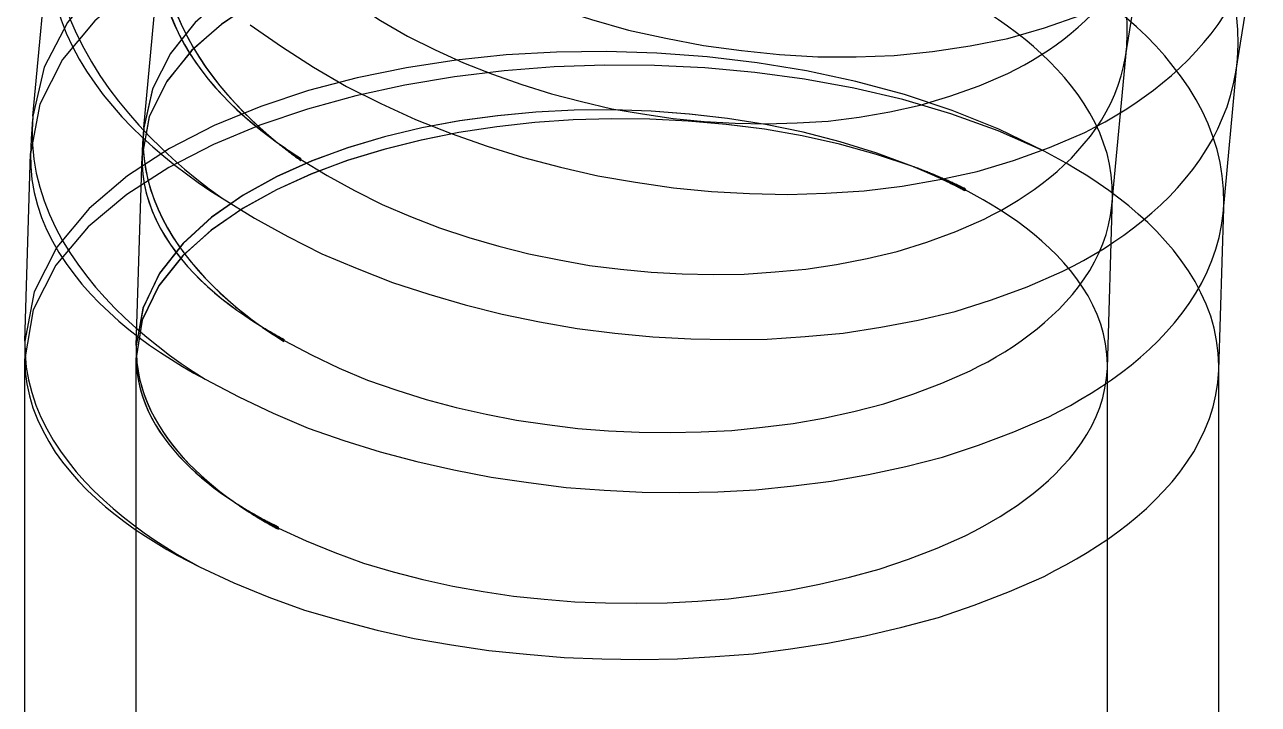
# Model space of a CAD drawing. Header units: millimetres. Extents: x 0 to 262, y -49 to 161.
# Drawn here: x 43.08 to 52.92, y 105.63 to 111.05 of the extents above; entities that cross this region are included whole.
import ezdxf

# ---------------------------------------------------------------- set-up
doc = ezdxf.new("R2010")
doc.units = ezdxf.units.MM
doc.layers.add('ISO_HIDDEN', color=8, linetype='CONTINUOUS')
doc.layers.add('ISO_VISIBLE', color=7, linetype='Continuous')

msp = doc.modelspace()

# ---------------------------------------------------------------- linework, layer by layer
at = {"layer": 'ISO_HIDDEN'}
for points in [[(52.7523, 110.772), (52.7571, 110.8901), (52.7546, 111.0082), (52.7449, 111.1259), (52.7261, 111.2427), (52.6984, 111.3576), (52.6649, 111.4709), (52.6247, 111.582), (52.5764, 111.6899), (52.524, 111.7958), (52.4657, 111.8987), (52.4019, 111.9982), (52.3354, 112.0959), (52.2626, 112.1891), (52.1876, 112.2804), (52.1088, 112.3686), (52.0267, 112.4537), (51.9427, 112.5368), (51.8548, 112.6159), (51.7661, 112.6941), (51.6735, 112.7676), (51.5807, 112.8409), (51.4842, 112.9093), (51.3877, 112.9777)], [(51.8689, 110.8742), (51.8729, 110.9703), (51.8709, 111.0663), (51.863, 111.1621), (51.8476, 111.257), (51.8251, 111.3505), (51.7979, 111.4426), (51.7652, 111.533), (51.7259, 111.6208), (51.6833, 111.7069), (51.6359, 111.7906), (51.5839, 111.8715), (51.5299, 111.951), (51.4707, 112.0268), (51.4096, 112.1011), (51.3456, 112.1728), (51.2788, 112.242), (51.2105, 112.3096), (51.139, 112.3739), (51.0668, 112.4375), (50.9916, 112.4973), (50.916, 112.5569), (50.8376, 112.6125), (50.7591, 112.6681)], [(51.2533, 111.5336), (50.9049, 111.7336), (50.5431, 111.9081), (50.1708, 112.0591), (49.7904, 112.1883), (49.4035, 112.2968), (49.0117, 112.3856), (48.616, 112.4551), (48.2174, 112.5058), (47.8169, 112.5377), (47.4154, 112.5506), (47.0136, 112.5442), (46.6127, 112.5178), (46.2138, 112.4705), (45.8181, 112.4008), (45.4274, 112.3072), (45.0441, 112.1871), (44.6711, 112.0378), (44.3133, 111.8555), (43.9773, 111.6355), (43.6738, 111.3727), (43.4187, 111.0631), (43.234, 110.7072), (43.1437, 110.3169)], [(51.2533, 111.5336), (50.8927, 111.7092), (50.5205, 111.8587), (50.1396, 111.9845), (49.7523, 112.0889), (49.3601, 112.1733), (48.9643, 112.2388), (48.5659, 112.2861), (48.1659, 112.3158), (47.7649, 112.3281), (47.3637, 112.323), (46.9632, 112.3002), (46.5642, 112.2591), (46.1675, 112.199), (45.7745, 112.1187), (45.3866, 112.0166), (45.0058, 111.8905), (44.6349, 111.7377), (44.2782, 111.5543), (43.9422, 111.3355), (43.6373, 111.0753), (43.3808, 110.7677), (43.1994, 110.411), (43.1254, 110.0183)], [(50.4239, 111.3336), (50.1414, 111.4771), (49.8504, 111.6023), (49.5525, 111.7103), (49.2493, 111.8023), (48.9419, 111.8788), (48.6311, 111.9406), (48.3178, 111.9878), (48.0027, 112.0206), (47.6864, 112.039), (47.3695, 112.0428), (47.0529, 112.0317), (46.7372, 112.005), (46.4233, 111.962), (46.1123, 111.9015), (45.8055, 111.8222), (45.5049, 111.7223), (45.2129, 111.5994), (44.9333, 111.4506), (44.6716, 111.2723), (44.4359, 111.0609), (44.2388, 110.8134), (44.0969, 110.5309), (44.0278, 110.2225)], [(50.4239, 111.3336), (50.1416, 111.477), (49.8507, 111.6022), (49.553, 111.7102), (49.25, 111.8021), (48.9427, 111.8787), (48.6321, 111.9404), (48.3189, 111.9876), (48.004, 112.0205), (47.6878, 112.0389), (47.3712, 112.0428), (47.0547, 112.0318), (46.7391, 112.0052), (46.4254, 111.9623), (46.1145, 111.902), (45.8079, 111.8229), (45.5073, 111.7232), (45.2154, 111.6006), (44.9358, 111.4521), (44.674, 111.2742), (44.4382, 111.0633), (44.2406, 110.8163), (44.0981, 110.5342), (44.0281, 110.2262)], [(51.8581, 110.7885), (52.0537, 112.0015)], [(50.4239, 111.3336), (50.1329, 111.4579), (49.8346, 111.5636), (49.5308, 111.6523), (49.2228, 111.7253), (48.9117, 111.7835), (48.5983, 111.8276), (48.2832, 111.8581), (47.9672, 111.8751), (47.6507, 111.8789), (47.3344, 111.8692), (47.0187, 111.8459), (46.7045, 111.8084), (46.3923, 111.756), (46.0832, 111.6879), (45.7784, 111.6027), (45.4795, 111.4988), (45.1888, 111.3738), (44.9097, 111.2248), (44.6473, 111.0481), (44.41, 110.8391), (44.2111, 110.5934), (44.0713, 110.3104), (44.0142, 110.0002)], [(50.4239, 111.3336), (50.133, 111.4579), (49.8348, 111.5635), (49.5311, 111.6522), (49.2233, 111.7252), (48.9124, 111.7834), (48.5991, 111.8275), (48.2842, 111.858), (47.9683, 111.8751), (47.6519, 111.8789), (47.3357, 111.8693), (47.0202, 111.846), (46.7061, 111.8086), (46.394, 111.7564), (46.0851, 111.6884), (45.7804, 111.6033), (45.4816, 111.4995), (45.1909, 111.3748), (44.9118, 111.226), (44.6493, 111.0496), (44.4118, 110.841), (44.2127, 110.5957), (44.0722, 110.3132), (44.0143, 110.0033)], [(44.1948, 111.9283), (44.1831, 111.8364), (44.1776, 111.7439), (44.1783, 111.6513), (44.185, 111.5588), (44.1974, 111.467), (44.2155, 111.3762), (44.2388, 111.2865), (44.2671, 111.1983), (44.3, 111.1117), (44.3372, 111.0268), (44.3785, 110.9439), (44.4235, 110.8629), (44.4719, 110.7839), (44.5235, 110.7069), (44.578, 110.632), (44.6352, 110.5591), (44.6949, 110.4882), (44.7569, 110.4193), (44.821, 110.3524), (44.8871, 110.2874), (44.955, 110.2244), (45.0245, 110.1632), (45.0957, 110.1038)], [(44.1941, 111.9239), (44.1827, 111.8322), (44.1776, 111.7399), (44.1785, 111.6474), (44.1854, 111.5552), (44.198, 111.4636), (44.2162, 111.373), (44.2397, 111.2835), (44.268, 111.1955), (44.301, 111.1092), (44.3383, 111.0246), (44.3796, 110.9418), (44.4246, 110.861), (44.473, 110.7822), (44.5245, 110.7055), (44.579, 110.6307), (44.6361, 110.558), (44.6957, 110.4873), (44.7576, 110.4186), (44.8215, 110.3519), (44.8875, 110.287), (44.9552, 110.2241), (45.0247, 110.1631), (45.0957, 110.1038)], [(50.9192, 110.656), (50.9856, 110.6906), (51.0519, 110.7257), (51.1166, 110.7636), (51.1808, 110.8024), (51.2435, 110.8434), (51.3051, 110.8861), (51.3656, 110.9305), (51.4241, 110.9773), (51.4819, 111.0251), (51.5369, 111.076), (51.5908, 111.1282), (51.6426, 111.1824), (51.6918, 111.2389), (51.7395, 111.2967), (51.7839, 111.3572), (51.8259, 111.4192), (51.8659, 111.4826), (51.9013, 111.5487), (51.9344, 111.6159), (51.965, 111.6844), (51.9905, 111.7549), (52.0133, 111.8263), (52.0332, 111.8986)], [(44.0281, 110.2262), (44.1641, 111.6868)], [(44.1641, 111.6868), (44.1592, 111.6034), (44.1602, 111.5198), (44.1668, 111.4365), (44.179, 111.3538), (44.1965, 111.272), (44.219, 111.1915), (44.2463, 111.1125), (44.2779, 111.0352), (44.3137, 110.9596), (44.3532, 110.8859), (44.3961, 110.8142), (44.4422, 110.7445), (44.4912, 110.6767), (44.5429, 110.611), (44.5969, 110.5472), (44.6532, 110.4854), (44.7115, 110.4255), (44.7717, 110.3675), (44.8336, 110.3113), (44.8971, 110.2569), (44.962, 110.2042), (45.0282, 110.1532), (45.0957, 110.1038)], [(44.1645, 111.6905), (44.1593, 111.6069), (44.1601, 111.5232), (44.1665, 111.4397), (44.1785, 111.3568), (44.1958, 111.2749), (44.2182, 111.1942), (44.2454, 111.1149), (44.277, 111.0374), (44.3127, 110.9616), (44.3521, 110.8877), (44.3951, 110.8158), (44.4412, 110.7459), (44.4903, 110.678), (44.542, 110.6121), (44.5961, 110.5482), (44.6525, 110.4863), (44.7109, 110.4262), (44.7711, 110.3681), (44.8331, 110.3117), (44.8967, 110.2572), (44.9617, 110.2044), (45.0281, 110.1533), (45.0957, 110.1038)], [(52.6429, 109.6261), (52.6404, 109.7337), (52.6307, 109.8407), (52.614, 109.9468), (52.5894, 110.0515), (52.556, 110.1537), (52.5172, 110.254), (52.4732, 110.3521), (52.421, 110.4462), (52.3653, 110.5381), (52.3054, 110.6274), (52.2398, 110.7127), (52.172, 110.7962), (52.0997, 110.8758), (52.0248, 110.953), (51.9475, 111.0277), (51.8669, 111.0989), (51.7852, 111.1689), (51.7, 111.2346), (51.6144, 111.2998), (51.5256, 111.3605), (51.4367, 111.4211), (51.345, 111.4773), (51.2533, 111.5336)], [(45.5044, 111.3553), (45.7079, 111.2135), (45.9163, 111.0794), (46.1309, 110.9551), (46.353, 110.845), (46.5779, 110.7405), (46.8089, 110.6502), (47.0425, 110.5674), (47.2793, 110.4937), (47.5194, 110.4319), (47.7607, 110.3749), (48.0053, 110.334), (48.2505, 110.2973), (48.4975, 110.2741), (48.7449, 110.2593), (48.9928, 110.2537), (49.2406, 110.2621), (49.4881, 110.2765), (49.7341, 110.3085), (49.9784, 110.3501), (50.2208, 110.4025), (50.458, 110.4747), (50.6911, 110.5586), (50.9192, 110.656)], [(51.7549, 109.6727), (51.7529, 109.7601), (51.745, 109.8472), (51.7314, 109.9335), (51.7114, 110.0187), (51.6842, 110.1018), (51.6527, 110.1833), (51.6168, 110.2631), (51.5744, 110.3397), (51.5291, 110.4144), (51.4804, 110.4871), (51.427, 110.5564), (51.3719, 110.6243), (51.3131, 110.6891), (51.2522, 110.7518), (51.1893, 110.8126), (51.1237, 110.8706), (51.0573, 110.9275), (50.988, 110.9809), (50.9184, 111.034), (50.8462, 111.0833), (50.7739, 111.1326), (50.6993, 111.1783), (50.6247, 111.2241)], [(51.2085, 110.0375), (50.8479, 110.2131), (50.4756, 110.3625), (50.0947, 110.4884), (49.7074, 110.5927), (49.3152, 110.6771), (48.9194, 110.7426), (48.521, 110.79), (48.121, 110.8197), (47.72, 110.832), (47.3189, 110.8268), (46.9183, 110.804), (46.5193, 110.7629), (46.1226, 110.7028), (45.7296, 110.6225), (45.3417, 110.5204), (44.9609, 110.3944), (44.59, 110.2416), (44.2333, 110.0582), (43.8973, 109.8394), (43.5924, 109.5792), (43.3359, 109.2715), (43.1545, 108.9149), (43.0805, 108.5222)], [(51.7506, 109.6029), (51.8689, 110.8742)], [(51.8581, 110.7885), (51.8586, 110.7922), (51.8592, 110.796), (51.8598, 110.7997), (51.8604, 110.8034), (51.8609, 110.8071), (51.8614, 110.8108), (51.862, 110.8145), (51.8625, 110.8182), (51.863, 110.822), (51.8635, 110.8257), (51.864, 110.8294), (51.8644, 110.8331), (51.8649, 110.8369), (51.8654, 110.8406), (51.8658, 110.8443), (51.8662, 110.848), (51.8667, 110.8518), (51.8671, 110.8555), (51.8675, 110.8592), (51.8678, 110.863), (51.8682, 110.8667), (51.8686, 110.8705), (51.8689, 110.8742)], [(51.2085, 110.0375), (50.8425, 110.1999), (50.466, 110.3359), (50.0818, 110.4485), (49.692, 110.5399), (49.2981, 110.6118), (48.9013, 110.6654), (48.5025, 110.7015), (48.1025, 110.7207), (47.7021, 110.7233), (47.302, 110.7092), (46.9028, 110.6783), (46.5053, 110.6302), (46.1104, 110.564), (45.7192, 110.4787), (45.3331, 110.3728), (44.9539, 110.2443), (44.5843, 110.0904), (44.2283, 109.9074), (43.8921, 109.6902), (43.5859, 109.4327), (43.3274, 109.1277), (43.1457, 108.7722), (43.0784, 108.3794)], [(50.732, 109.4952), (50.8007, 109.5311), (50.8692, 109.5671), (50.9361, 109.6063), (51.0025, 109.646), (51.0672, 109.6886), (51.1311, 109.7323), (51.1934, 109.7783), (51.2542, 109.8263), (51.3137, 109.8759), (51.3706, 109.9284), (51.4265, 109.982), (51.4793, 110.0387), (51.5301, 110.0971), (51.5789, 110.1573), (51.6236, 110.2205), (51.6661, 110.2852), (51.7055, 110.3519), (51.7403, 110.421), (51.7723, 110.4915), (51.8005, 110.5637), (51.8232, 110.6377), (51.8424, 110.7127), (51.8581, 110.7885)], [(52.7389, 110.6667), (52.7396, 110.6712), (52.7403, 110.6758), (52.741, 110.6803), (52.7417, 110.6849), (52.7424, 110.6895), (52.7431, 110.694), (52.7437, 110.6986), (52.7443, 110.7032), (52.745, 110.7078), (52.7456, 110.7123), (52.7462, 110.7169), (52.7467, 110.7215), (52.7473, 110.7261), (52.7479, 110.7307), (52.7484, 110.7352), (52.7489, 110.7398), (52.7495, 110.7444), (52.75, 110.749), (52.7504, 110.7536), (52.7509, 110.7582), (52.7514, 110.7628), (52.7518, 110.7674), (52.7523, 110.772)], [(52.7473, 110.7191), (52.7523, 110.772)], [(50.1633, 109.9144), (49.8764, 110.0215), (49.5838, 110.1122), (49.2871, 110.1879), (48.987, 110.2494), (48.6845, 110.2975), (48.3803, 110.3327), (48.0748, 110.3553), (47.7687, 110.3653), (47.4624, 110.3629), (47.1565, 110.3478), (46.8515, 110.3198), (46.548, 110.2782), (46.2468, 110.2226), (45.9488, 110.1517), (45.6553, 110.0645), (45.3677, 109.9592), (45.0884, 109.8336), (44.8206, 109.685), (44.5696, 109.5097), (44.3434, 109.3037), (44.1547, 109.0629), (44.0226, 108.7874), (43.9688, 108.4869)], [(50.1633, 109.9144), (49.8762, 110.0215), (49.5836, 110.1123), (49.2867, 110.188), (48.9865, 110.2495), (48.6839, 110.2976), (48.3795, 110.3328), (48.0739, 110.3553), (47.7676, 110.3653), (47.4612, 110.3628), (47.1551, 110.3477), (46.85, 110.3196), (46.5464, 110.278), (46.2451, 110.2222), (45.947, 110.1512), (45.6534, 110.0639), (45.3657, 109.9584), (45.0863, 109.8326), (44.8186, 109.6837), (44.5676, 109.5081), (44.3415, 109.3017), (44.1532, 109.0605), (44.0217, 108.7846), (43.9688, 108.4839)], [(50.1633, 109.9144), (49.8732, 110.0116), (49.5782, 110.0927), (49.2795, 110.1588), (48.978, 110.2112), (48.6746, 110.2505), (48.3698, 110.2774), (48.0642, 110.2921), (47.7583, 110.2948), (47.4524, 110.2856), (47.1472, 110.2644), (46.8431, 110.2309), (46.5406, 110.1846), (46.2405, 110.1249), (45.9437, 110.0508), (45.6511, 109.9613), (45.3644, 109.8546), (45.0856, 109.7286), (44.8179, 109.5806), (44.5663, 109.4068), (44.3386, 109.2028), (44.1481, 108.9639), (44.0159, 108.6889), (43.9674, 108.3881)], [(50.1633, 109.9144), (49.8734, 110.0116), (49.5784, 110.0926), (49.2798, 110.1588), (48.9785, 110.2111), (48.6752, 110.2505), (48.3706, 110.2773), (48.0651, 110.292), (47.7592, 110.2948), (47.4535, 110.2857), (47.1484, 110.2645), (46.8444, 110.2311), (46.5421, 110.1848), (46.2421, 110.1252), (45.9453, 110.0513), (45.6529, 109.9618), (45.3662, 109.8553), (45.0875, 109.7295), (44.8198, 109.5817), (44.5681, 109.4082), (44.3403, 109.2045), (44.1495, 108.966), (44.0167, 108.6914), (43.9674, 108.3909)], [(44.0278, 110.2225), (44.027, 110.213), (44.0261, 110.2035), (44.0254, 110.194), (44.0246, 110.1845), (44.0238, 110.1749), (44.0231, 110.1654), (44.0224, 110.1559), (44.0217, 110.1464), (44.0211, 110.1368), (44.0204, 110.1273), (44.0198, 110.1178), (44.0192, 110.1083), (44.0187, 110.0987), (44.0181, 110.0892), (44.0176, 110.0797), (44.0171, 110.0701), (44.0167, 110.0606), (44.0162, 110.051), (44.0158, 110.0415), (44.0154, 110.032), (44.015, 110.0224), (44.0147, 110.0129), (44.0143, 110.0033)], [(44.0278, 110.2225), (44.0232, 110.1392), (44.0244, 110.0558), (44.0313, 109.9727), (44.0436, 109.8902), (44.0613, 109.8086), (44.0839, 109.7283), (44.1113, 109.6495), (44.143, 109.5723), (44.1788, 109.497), (44.2183, 109.4235), (44.2612, 109.352), (44.3073, 109.2824), (44.3563, 109.2149), (44.4079, 109.1493), (44.4619, 109.0857), (44.5181, 109.024), (44.5763, 108.9643), (44.6364, 108.9064), (44.6982, 108.8503), (44.7615, 108.796), (44.8263, 108.7434), (44.8924, 108.6925), (44.9597, 108.6432)], [(44.0281, 110.2262), (44.0233, 110.1428), (44.0242, 110.0592), (44.0309, 109.9759), (44.0431, 109.8932), (44.0606, 109.8115), (44.0831, 109.731), (44.1103, 109.6519), (44.142, 109.5746), (44.1777, 109.499), (44.2172, 109.4253), (44.2602, 109.3536), (44.3063, 109.2839), (44.3553, 109.2161), (44.4069, 109.1504), (44.461, 109.0867), (44.5173, 109.0248), (44.5756, 108.9649), (44.6358, 108.9069), (44.6977, 108.8507), (44.7611, 108.7963), (44.826, 108.7436), (44.8923, 108.6926), (44.9597, 108.6432)], [(45.0957, 110.1038), (45.0996, 110.1007), (45.1035, 110.0975), (45.1074, 110.0944), (45.1113, 110.0912), (45.1152, 110.0881), (45.1191, 110.0849), (45.123, 110.0818), (45.1269, 110.0787), (45.1308, 110.0756), (45.1348, 110.0725), (45.1387, 110.0694), (45.1426, 110.0663), (45.1466, 110.0632), (45.1505, 110.0601), (45.1545, 110.057), (45.1584, 110.0539), (45.1624, 110.0508), (45.1663, 110.0478), (45.1703, 110.0447), (45.1743, 110.0416), (45.1782, 110.0386), (45.1822, 110.0355), (45.1862, 110.0325)], [(45.0957, 110.1038), (45.0996, 110.101), (45.1036, 110.0982), (45.1075, 110.0954), (45.1115, 110.0926), (45.1154, 110.0898), (45.1194, 110.0871), (45.1233, 110.0843), (45.1273, 110.0815), (45.1313, 110.0787), (45.1352, 110.076), (45.1392, 110.0732), (45.1432, 110.0705), (45.1472, 110.0677), (45.1512, 110.065), (45.1552, 110.0623), (45.1592, 110.0596), (45.1632, 110.0568), (45.1672, 110.0541), (45.1712, 110.0514), (45.1752, 110.0487), (45.1792, 110.046), (45.1832, 110.0433), (45.1872, 110.0406)], [(45.0957, 110.1038), (45.1035, 110.0975), (45.1114, 110.0911), (45.1193, 110.0848), (45.1271, 110.0785), (45.1351, 110.0722), (45.143, 110.066), (45.1509, 110.0597), (45.1589, 110.0535), (45.1669, 110.0473), (45.1748, 110.0412), (45.1829, 110.035), (45.1909, 110.0289), (45.1989, 110.0228), (45.207, 110.0167), (45.215, 110.0106), (45.2231, 110.0046), (45.2312, 109.9986), (45.2393, 109.9926), (45.2475, 109.9866), (45.2556, 109.9806), (45.2638, 109.9747), (45.272, 109.9688), (45.2801, 109.9629)], [(45.0957, 110.1038), (45.1036, 110.0978), (45.1115, 110.0918), (45.1194, 110.0859), (45.1274, 110.0799), (45.1353, 110.074), (45.1433, 110.0681), (45.1513, 110.0622), (45.1593, 110.0564), (45.1673, 110.0505), (45.1754, 110.0447), (45.1834, 110.0389), (45.1915, 110.0331), (45.1996, 110.0274), (45.2077, 110.0217), (45.2158, 110.0159), (45.2239, 110.0102), (45.232, 110.0046), (45.2402, 109.9989), (45.2484, 109.9933), (45.2565, 109.9877), (45.2647, 109.9821), (45.273, 109.9765), (45.2812, 109.971)], [(45.0957, 110.1038), (45.0957, 110.1038)], [(45.0957, 110.1038), (45.1036, 110.0982), (45.1116, 110.0925), (45.1196, 110.0869), (45.1276, 110.0813), (45.1356, 110.0757), (45.1436, 110.0702), (45.1516, 110.0647), (45.1597, 110.0592), (45.1678, 110.0537), (45.1759, 110.0482), (45.184, 110.0428), (45.1921, 110.0374), (45.2002, 110.032), (45.2083, 110.0266), (45.2165, 110.0212), (45.2247, 110.0159), (45.2328, 110.0106), (45.241, 110.0053), (45.2492, 110), (45.2575, 109.9947), (45.2657, 109.9895), (45.2739, 109.9843), (45.2822, 109.9791)], [(45.1862, 110.0325), (45.1902, 110.0294), (45.1943, 110.0263), (45.1983, 110.0233), (45.2024, 110.0202), (45.2064, 110.0171), (45.2105, 110.0141), (45.2146, 110.011), (45.2186, 110.008), (45.2227, 110.0049), (45.2268, 110.0019), (45.2309, 109.9989), (45.235, 109.9958), (45.239, 109.9928), (45.2431, 109.9898), (45.2472, 109.9868), (45.2513, 109.9838), (45.2554, 109.9808), (45.2595, 109.9778), (45.2637, 109.9748), (45.2678, 109.9718), (45.2719, 109.9688), (45.276, 109.9658), (45.2801, 109.9629)], [(45.1872, 110.0406), (45.1913, 110.0379), (45.1954, 110.0351), (45.1995, 110.0324), (45.2036, 110.0297), (45.2077, 110.027), (45.2118, 110.0243), (45.2159, 110.0216), (45.22, 110.0189), (45.2242, 110.0162), (45.2283, 110.0135), (45.2324, 110.0108), (45.2365, 110.0082), (45.2407, 110.0055), (45.2448, 110.0028), (45.249, 110.0002), (45.2531, 109.9975), (45.2572, 109.9949), (45.2614, 109.9922), (45.2656, 109.9896), (45.2697, 109.987), (45.2739, 109.9843), (45.278, 109.9817), (45.2822, 109.9791)], [(52.6034, 108.3261), (52.5978, 108.4267), (52.5848, 108.5266), (52.5649, 108.6252), (52.5378, 108.7223), (52.5015, 108.8164), (52.46, 108.9081), (52.4137, 108.9976), (52.3601, 109.083), (52.3026, 109.1657), (52.242, 109.2463), (52.1756, 109.3221), (52.1072, 109.3961), (52.0354, 109.4668), (51.9608, 109.5345), (51.8845, 109.6005), (51.805, 109.6624), (51.725, 109.7237), (51.6416, 109.7804), (51.5581, 109.8368), (51.4719, 109.8891), (51.3856, 109.9411), (51.297, 109.9893), (51.2085, 110.0375)], [(43.9688, 108.4869), (44.0142, 110.0002)], [(44.0142, 110.0002), (44.0147, 109.925), (44.0207, 109.8499), (44.0321, 109.7755), (44.0486, 109.7021), (44.07, 109.6299), (44.0959, 109.5593), (44.1261, 109.4903), (44.1603, 109.4232), (44.1979, 109.358), (44.2389, 109.2948), (44.2827, 109.2337), (44.3293, 109.1745), (44.3782, 109.1173), (44.4293, 109.062), (44.4824, 109.0086), (44.5373, 108.9571), (44.5938, 108.9073), (44.6518, 108.8593), (44.7111, 108.813), (44.7717, 108.7683), (44.8334, 108.7251), (44.8961, 108.6834), (44.9597, 108.6432)], [(44.0143, 110.0033), (44.0146, 109.9279), (44.0204, 109.8527), (44.0316, 109.7782), (44.048, 109.7045), (44.0692, 109.6322), (44.0951, 109.5614), (44.1252, 109.4922), (44.1593, 109.425), (44.197, 109.3596), (44.2379, 109.2963), (44.2818, 109.2349), (44.3283, 109.1756), (44.3773, 109.1183), (44.4285, 109.0629), (44.4817, 109.0094), (44.5366, 108.9577), (44.5932, 108.9079), (44.6513, 108.8598), (44.7107, 108.8133), (44.7714, 108.7685), (44.8331, 108.7252), (44.896, 108.6835), (44.9597, 108.6432)], [(45.2801, 109.9629), (45.2802, 109.9632), (45.2802, 109.9636), (45.2803, 109.9639), (45.2803, 109.9643), (45.2804, 109.9646), (45.2804, 109.965), (45.2805, 109.9653), (45.2805, 109.9657), (45.2805, 109.966), (45.2806, 109.9664), (45.2806, 109.9667), (45.2807, 109.9671), (45.2807, 109.9675), (45.2808, 109.9678), (45.2808, 109.9682), (45.2809, 109.9685), (45.2809, 109.9689), (45.2809, 109.9692), (45.281, 109.9696), (45.281, 109.9699), (45.2811, 109.9703), (45.2811, 109.9706), (45.2812, 109.971)], [(45.2812, 109.971), (45.2812, 109.9713), (45.2813, 109.9717), (45.2813, 109.972), (45.2814, 109.9724), (45.2814, 109.9727), (45.2814, 109.9731), (45.2815, 109.9735), (45.2815, 109.9738), (45.2816, 109.9742), (45.2816, 109.9745), (45.2817, 109.9749), (45.2817, 109.9752), (45.2818, 109.9756), (45.2818, 109.9759), (45.2818, 109.9763), (45.2819, 109.9766), (45.2819, 109.977), (45.282, 109.9773), (45.282, 109.9777), (45.2821, 109.978), (45.2821, 109.9784), (45.2822, 109.9787), (45.2822, 109.9791)], [(45.2812, 109.971), (45.4922, 109.8422), (45.708, 109.722), (45.929, 109.611), (46.1569, 109.5153), (46.3871, 109.4255), (46.622, 109.3482), (46.8594, 109.2797), (47.099, 109.2185), (47.3414, 109.1703), (47.5846, 109.1259), (47.8301, 109.0965), (48.076, 109.0719), (48.3229, 109.0584), (48.57, 109.054), (48.8172, 109.0569), (49.0638, 109.0738), (49.3099, 109.0961), (49.5543, 109.1337), (49.7969, 109.1807), (50.0376, 109.2369), (50.2732, 109.3119), (50.5049, 109.3974), (50.732, 109.4952)], [(50.3785, 109.8203), (50.3692, 109.8246), (50.36, 109.8289), (50.3507, 109.8332), (50.3414, 109.8374), (50.3321, 109.8417), (50.3228, 109.8459), (50.3135, 109.8501), (50.3042, 109.8543), (50.2949, 109.8584), (50.2855, 109.8626), (50.2762, 109.8667), (50.2668, 109.8708), (50.2575, 109.8748), (50.2481, 109.8789), (50.2387, 109.8829), (50.2293, 109.8869), (50.2199, 109.8909), (50.2105, 109.8949), (50.2011, 109.8988), (50.1917, 109.9027), (50.1822, 109.9067), (50.1728, 109.9105), (50.1633, 109.9144)], [(50.3786, 109.8289), (50.3693, 109.8329), (50.3601, 109.8368), (50.3508, 109.8407), (50.3415, 109.8446), (50.3322, 109.8484), (50.3229, 109.8523), (50.3135, 109.8561), (50.3042, 109.8599), (50.2949, 109.8637), (50.2855, 109.8674), (50.2762, 109.8712), (50.2668, 109.8749), (50.2575, 109.8786), (50.2481, 109.8822), (50.2387, 109.8859), (50.2293, 109.8895), (50.2199, 109.8931), (50.2105, 109.8967), (50.2011, 109.9003), (50.1916, 109.9039), (50.1822, 109.9074), (50.1728, 109.9109), (50.1633, 109.9144)], [(50.5798, 109.7279), (50.5621, 109.737), (50.5444, 109.7459), (50.5267, 109.7548), (50.5089, 109.7635), (50.491, 109.7722), (50.4731, 109.7808), (50.4552, 109.7893), (50.4372, 109.7978), (50.4192, 109.8061), (50.4012, 109.8144), (50.3831, 109.8226), (50.3649, 109.8306), (50.3468, 109.8387), (50.3286, 109.8466), (50.3104, 109.8544), (50.2921, 109.8622), (50.2738, 109.8699), (50.2555, 109.8775), (50.2371, 109.885), (50.2187, 109.8925), (50.2003, 109.8999), (50.1818, 109.9072), (50.1633, 109.9144)], [(50.5797, 109.7193), (50.5621, 109.7287), (50.5444, 109.7381), (50.5266, 109.7473), (50.5088, 109.7565), (50.491, 109.7655), (50.4731, 109.7745), (50.4552, 109.7834), (50.4373, 109.7922), (50.4193, 109.8009), (50.4012, 109.8095), (50.3831, 109.8181), (50.365, 109.8266), (50.3469, 109.835), (50.3287, 109.8433), (50.3104, 109.8515), (50.2922, 109.8596), (50.2739, 109.8677), (50.2555, 109.8757), (50.2372, 109.8836), (50.2187, 109.8914), (50.2003, 109.8992), (50.1818, 109.9068), (50.1633, 109.9144)], [(50.1633, 109.9144), (50.1633, 109.9144)], [(50.58, 109.7366), (50.5623, 109.7452), (50.5445, 109.7538), (50.5267, 109.7623), (50.5089, 109.7707), (50.491, 109.779), (50.4731, 109.7872), (50.4552, 109.7954), (50.4372, 109.8034), (50.4192, 109.8114), (50.4011, 109.8192), (50.383, 109.827), (50.3649, 109.8348), (50.3467, 109.8424), (50.3285, 109.85), (50.3103, 109.8574), (50.292, 109.8648), (50.2737, 109.8721), (50.2554, 109.8794), (50.2371, 109.8865), (50.2187, 109.8936), (50.2002, 109.9006), (50.1818, 109.9076), (50.1633, 109.9144)], [(50.5797, 109.7193), (50.5711, 109.7239), (50.5624, 109.7285), (50.5538, 109.7331), (50.5451, 109.7377), (50.5364, 109.7422), (50.5277, 109.7467), (50.519, 109.7512), (50.5103, 109.7557), (50.5016, 109.7601), (50.4929, 109.7646), (50.4842, 109.769), (50.4754, 109.7734), (50.4666, 109.7777), (50.4579, 109.7821), (50.4491, 109.7864), (50.4403, 109.7907), (50.4315, 109.795), (50.4227, 109.7993), (50.4139, 109.8035), (50.405, 109.8077), (50.3962, 109.8119), (50.3873, 109.8161), (50.3785, 109.8203)], [(50.58, 109.7366), (50.5713, 109.7408), (50.5627, 109.7451), (50.554, 109.7493), (50.5453, 109.7534), (50.5366, 109.7576), (50.5279, 109.7617), (50.5192, 109.7658), (50.5105, 109.7699), (50.5018, 109.774), (50.493, 109.7781), (50.4843, 109.7821), (50.4755, 109.7861), (50.4668, 109.7901), (50.458, 109.7941), (50.4492, 109.798), (50.4404, 109.802), (50.4316, 109.8059), (50.4228, 109.8098), (50.414, 109.8136), (50.4051, 109.8175), (50.3963, 109.8213), (50.3875, 109.8251), (50.3786, 109.8289)], [(50.5798, 109.7279), (50.5798, 109.7276), (50.5798, 109.7272), (50.5798, 109.7268), (50.5798, 109.7264), (50.5798, 109.7261), (50.5798, 109.7257), (50.5798, 109.7253), (50.5798, 109.7249), (50.5798, 109.7246), (50.5798, 109.7242), (50.5798, 109.7238), (50.5798, 109.7234), (50.5798, 109.7231), (50.5798, 109.7227), (50.5798, 109.7223), (50.5797, 109.7219), (50.5797, 109.7216), (50.5797, 109.7212), (50.5797, 109.7208), (50.5797, 109.7204), (50.5797, 109.7201), (50.5797, 109.7197), (50.5797, 109.7193)], [(50.58, 109.7366), (50.58, 109.7362), (50.58, 109.7358), (50.5799, 109.7355), (50.5799, 109.7351), (50.5799, 109.7347), (50.5799, 109.7343), (50.5799, 109.734), (50.5799, 109.7336), (50.5799, 109.7332), (50.5799, 109.7328), (50.5799, 109.7325), (50.5799, 109.7321), (50.5799, 109.7317), (50.5799, 109.7313), (50.5799, 109.731), (50.5799, 109.7306), (50.5799, 109.7302), (50.5799, 109.7298), (50.5799, 109.7295), (50.5799, 109.7291), (50.5798, 109.7287), (50.5798, 109.7283), (50.5798, 109.7279)], [(51.7144, 108.336), (51.7098, 108.4179), (51.6993, 108.4991), (51.6831, 108.5794), (51.661, 108.6583), (51.6315, 108.7348), (51.5978, 108.8094), (51.5601, 108.8822), (51.5165, 108.9516), (51.4697, 109.0189), (51.4205, 109.0844), (51.3664, 109.1461), (51.3108, 109.2063), (51.2524, 109.2638), (51.1917, 109.3189), (51.1297, 109.3725), (51.0651, 109.4229), (50.9999, 109.4727), (50.9321, 109.5188), (50.8642, 109.5647), (50.7941, 109.6073), (50.7239, 109.6496), (50.6519, 109.6888), (50.5798, 109.7279)], [(51.7139, 108.3066), (51.7549, 109.6727)], [(51.7506, 109.6029), (51.7509, 109.6059), (51.7512, 109.609), (51.7514, 109.612), (51.7517, 109.615), (51.7519, 109.618), (51.7521, 109.6211), (51.7524, 109.6241), (51.7526, 109.6271), (51.7528, 109.6302), (51.753, 109.6332), (51.7532, 109.6362), (51.7534, 109.6393), (51.7536, 109.6423), (51.7537, 109.6453), (51.7539, 109.6484), (51.7541, 109.6514), (51.7542, 109.6544), (51.7543, 109.6575), (51.7545, 109.6605), (51.7546, 109.6636), (51.7547, 109.6666), (51.7548, 109.6696), (51.7549, 109.6727)], [(52.6376, 109.5403), (52.638, 109.5441), (52.6383, 109.5478), (52.6386, 109.5515), (52.6389, 109.5552), (52.6392, 109.559), (52.6395, 109.5627), (52.6398, 109.5664), (52.6401, 109.5701), (52.6403, 109.5739), (52.6406, 109.5776), (52.6408, 109.5813), (52.641, 109.585), (52.6413, 109.5888), (52.6415, 109.5925), (52.6417, 109.5962), (52.6419, 109.6), (52.642, 109.6037), (52.6422, 109.6074), (52.6424, 109.6112), (52.6425, 109.6149), (52.6427, 109.6186), (52.6428, 109.6224), (52.6429, 109.6261)], [(52.6416, 109.5831), (52.6429, 109.6261)], [(50.6193, 108.2844), (50.6892, 108.3209), (50.7592, 108.3573), (50.8273, 108.3971), (50.8952, 108.4371), (50.9612, 108.4803), (51.0267, 108.5242), (51.0902, 108.571), (51.1526, 108.6191), (51.2132, 108.6696), (51.2718, 108.7224), (51.3291, 108.7766), (51.3829, 108.8342), (51.4352, 108.8932), (51.4844, 108.9549), (51.5301, 109.0191), (51.5734, 109.0849), (51.6121, 109.1537), (51.6466, 109.2245), (51.6777, 109.2969), (51.7036, 109.3714), (51.7237, 109.4476), (51.7395, 109.5248), (51.7506, 109.6029)], [(44.9597, 108.6432), (44.9637, 108.6404), (44.9676, 108.6376), (44.9716, 108.6348), (44.9755, 108.632), (44.9795, 108.6292), (44.9834, 108.6265), (44.9874, 108.6237), (44.9913, 108.6209), (44.9953, 108.6182), (44.9993, 108.6154), (45.0033, 108.6127), (45.0072, 108.6099), (45.0112, 108.6072), (45.0152, 108.6044), (45.0192, 108.6017), (45.0232, 108.599), (45.0272, 108.5962), (45.0312, 108.5935), (45.0352, 108.5908), (45.0392, 108.5881), (45.0432, 108.5854), (45.0472, 108.5827), (45.0513, 108.58)], [(44.9597, 108.6432), (44.9637, 108.6408), (44.9677, 108.6384), (44.9716, 108.6359), (44.9756, 108.6335), (44.9796, 108.6311), (44.9836, 108.6287), (44.9876, 108.6263), (44.9916, 108.6239), (44.9956, 108.6215), (44.9995, 108.6191), (45.0035, 108.6167), (45.0075, 108.6143), (45.0116, 108.6119), (45.0156, 108.6096), (45.0196, 108.6072), (45.0236, 108.6048), (45.0276, 108.6025), (45.0316, 108.6001), (45.0357, 108.5978), (45.0397, 108.5954), (45.0437, 108.5931), (45.0477, 108.5908), (45.0518, 108.5885)], [(44.9597, 108.6432), (44.9677, 108.6376), (44.9756, 108.6319), (44.9836, 108.6263), (44.9916, 108.6207), (44.9996, 108.6152), (45.0077, 108.6096), (45.0157, 108.6041), (45.0238, 108.5986), (45.0318, 108.5931), (45.0399, 108.5876), (45.048, 108.5822), (45.0561, 108.5768), (45.0642, 108.5714), (45.0724, 108.566), (45.0805, 108.5606), (45.0887, 108.5553), (45.0969, 108.55), (45.1051, 108.5447), (45.1133, 108.5394), (45.1215, 108.5342), (45.1297, 108.5289), (45.138, 108.5237), (45.1462, 108.5185)], [(44.9597, 108.6432), (44.9677, 108.6379), (44.9757, 108.6327), (44.9837, 108.6274), (44.9918, 108.6222), (44.9998, 108.617), (45.0078, 108.6118), (45.0159, 108.6067), (45.024, 108.6015), (45.0321, 108.5964), (45.0402, 108.5913), (45.0483, 108.5862), (45.0565, 108.5812), (45.0646, 108.5761), (45.0728, 108.5711), (45.0809, 108.5661), (45.0891, 108.5612), (45.0973, 108.5562), (45.1055, 108.5513), (45.1138, 108.5464), (45.122, 108.5415), (45.1302, 108.5366), (45.1385, 108.5318), (45.1468, 108.5269)], [(44.9597, 108.6432), (44.9597, 108.6432)], [(44.9597, 108.6432), (44.9677, 108.6383), (44.9758, 108.6334), (44.9838, 108.6285), (44.9919, 108.6237), (44.9999, 108.6188), (45.008, 108.614), (45.0161, 108.6092), (45.0242, 108.6044), (45.0323, 108.5997), (45.0405, 108.595), (45.0486, 108.5903), (45.0568, 108.5856), (45.065, 108.5809), (45.0731, 108.5763), (45.0813, 108.5716), (45.0895, 108.567), (45.0977, 108.5624), (45.106, 108.5579), (45.1142, 108.5533), (45.1225, 108.5488), (45.1307, 108.5443), (45.139, 108.5398), (45.1473, 108.5354)], [(45.0513, 108.58), (45.0554, 108.5773), (45.0595, 108.5746), (45.0636, 108.5718), (45.0677, 108.5691), (45.0718, 108.5664), (45.0759, 108.5637), (45.08, 108.561), (45.0841, 108.5583), (45.0882, 108.5556), (45.0923, 108.5529), (45.0965, 108.5503), (45.1006, 108.5476), (45.1047, 108.5449), (45.1089, 108.5422), (45.113, 108.5396), (45.1172, 108.5369), (45.1213, 108.5343), (45.1254, 108.5316), (45.1296, 108.529), (45.1338, 108.5264), (45.1379, 108.5237), (45.1421, 108.5211), (45.1462, 108.5185)], [(45.0518, 108.5885), (45.0559, 108.5861), (45.06, 108.5837), (45.0641, 108.5814), (45.0683, 108.579), (45.0724, 108.5767), (45.0765, 108.5743), (45.0807, 108.572), (45.0848, 108.5697), (45.089, 108.5674), (45.0931, 108.565), (45.0973, 108.5627), (45.1014, 108.5604), (45.1056, 108.5581), (45.1097, 108.5558), (45.1139, 108.5535), (45.1181, 108.5512), (45.1222, 108.549), (45.1264, 108.5467), (45.1306, 108.5444), (45.1347, 108.5421), (45.1389, 108.5399), (45.1431, 108.5376), (45.1473, 108.5354)], [(45.1468, 108.5269), (45.1468, 108.5273), (45.1468, 108.5277), (45.1468, 108.528), (45.1469, 108.5284), (45.1469, 108.5288), (45.1469, 108.5291), (45.1469, 108.5295), (45.1469, 108.5299), (45.147, 108.5302), (45.147, 108.5306), (45.147, 108.531), (45.147, 108.5313), (45.1471, 108.5317), (45.1471, 108.5321), (45.1471, 108.5324), (45.1471, 108.5328), (45.1471, 108.5332), (45.1472, 108.5335), (45.1472, 108.5339), (45.1472, 108.5343), (45.1472, 108.5346), (45.1473, 108.535), (45.1473, 108.5354)], [(43.9688, 108.4839), (43.9687, 108.4798), (43.9686, 108.4758), (43.9685, 108.4717), (43.9684, 108.4677), (43.9683, 108.4636), (43.9682, 108.4596), (43.9681, 108.4556), (43.968, 108.4515), (43.968, 108.4475), (43.9679, 108.4434), (43.9678, 108.4394), (43.9678, 108.4353), (43.9677, 108.4313), (43.9677, 108.4273), (43.9676, 108.4232), (43.9676, 108.4192), (43.9675, 108.4151), (43.9675, 108.4111), (43.9675, 108.407), (43.9674, 108.403), (43.9674, 108.3989), (43.9674, 108.3949), (43.9674, 108.3909)], [(43.9688, 108.4869), (43.969, 108.4207), (43.9734, 108.3546), (43.982, 108.2889), (43.9946, 108.2239), (44.0112, 108.1598), (44.0314, 108.0967), (44.0551, 108.0349), (44.082, 107.9743), (44.112, 107.9153), (44.1447, 107.8577), (44.18, 107.8016), (44.2176, 107.7471), (44.2574, 107.6942), (44.2992, 107.6427), (44.3428, 107.5929), (44.388, 107.5445), (44.4348, 107.4975), (44.4829, 107.452), (44.5323, 107.4079), (44.5829, 107.3651), (44.6346, 107.3237), (44.6872, 107.2835), (44.7408, 107.2446)], [(43.9688, 108.4839), (43.9691, 108.4178), (43.9737, 108.3518), (43.9824, 108.2863), (43.9952, 108.2214), (44.0118, 108.1575), (44.0322, 108.0946), (44.0559, 108.0329), (44.0829, 107.9725), (44.1129, 107.9136), (44.1456, 107.8562), (44.1809, 107.8003), (44.2185, 107.7459), (44.2583, 107.6931), (44.3, 107.6418), (44.3435, 107.5921), (44.3887, 107.5438), (44.4353, 107.497), (44.4834, 107.4516), (44.5327, 107.4076), (44.5832, 107.3649), (44.6348, 107.3235), (44.6874, 107.2834), (44.7408, 107.2446)], [(45.1462, 108.5185), (45.1463, 108.5189), (45.1463, 108.5192), (45.1463, 108.5196), (45.1463, 108.52), (45.1464, 108.5203), (45.1464, 108.5207), (45.1464, 108.5211), (45.1464, 108.5214), (45.1464, 108.5218), (45.1465, 108.5222), (45.1465, 108.5225), (45.1465, 108.5229), (45.1465, 108.5233), (45.1466, 108.5236), (45.1466, 108.524), (45.1466, 108.5244), (45.1466, 108.5247), (45.1466, 108.5251), (45.1467, 108.5255), (45.1467, 108.5258), (45.1467, 108.5262), (45.1467, 108.5266), (45.1468, 108.5269)], [(45.1468, 108.5269), (45.3648, 108.4125), (45.5873, 108.3074), (45.8139, 108.2109), (46.0466, 108.1306), (46.2813, 108.0563), (46.5192, 107.9928), (46.7595, 107.9392), (47.001, 107.8911), (47.2448, 107.8568), (47.4891, 107.8261), (47.7347, 107.8078), (47.9805, 107.7955), (48.2268, 107.792), (48.4729, 107.7981), (48.7188, 107.8097), (48.9637, 107.8352), (49.2081, 107.8654), (49.4505, 107.9086), (49.691, 107.961), (49.9297, 108.0213), (50.1634, 108.099), (50.3935, 108.1861), (50.6193, 108.2844)], [(43.9674, 108.3909), (43.9693, 108.3282), (43.9753, 108.2659), (43.9854, 108.204), (43.9995, 108.143), (44.0173, 108.0829), (44.0386, 108.024), (44.0633, 107.9664), (44.091, 107.9102), (44.1215, 107.8554), (44.1546, 107.8023), (44.1901, 107.7506), (44.2278, 107.7005), (44.2675, 107.652), (44.3089, 107.605), (44.352, 107.5595), (44.3966, 107.5155), (44.4425, 107.4729), (44.4897, 107.4316), (44.538, 107.3917), (44.5874, 107.3531), (44.6377, 107.3157), (44.6889, 107.2796), (44.7408, 107.2446)], [(43.9674, 108.3881), (43.9694, 108.3256), (43.9756, 108.2633), (43.9859, 108.2017), (44.0001, 108.1407), (44.018, 108.0808), (44.0394, 108.0221), (44.0641, 107.9646), (44.0918, 107.9085), (44.1223, 107.854), (44.1555, 107.8009), (44.191, 107.7494), (44.2286, 107.6995), (44.2682, 107.6511), (44.3096, 107.6042), (44.3527, 107.5588), (44.3972, 107.5149), (44.443, 107.4724), (44.4901, 107.4312), (44.5384, 107.3914), (44.5876, 107.3529), (44.6379, 107.3156), (44.6889, 107.2795), (44.7408, 107.2446)], [(43.9674, 100.1107), (43.9674, 108.3881)], [(51.7139, 108.3066), (51.714, 108.3078), (51.714, 108.3091), (51.714, 108.3104), (51.7141, 108.3117), (51.7141, 108.313), (51.7141, 108.3142), (51.7141, 108.3155), (51.7142, 108.3168), (51.7142, 108.3181), (51.7142, 108.3194), (51.7142, 108.3206), (51.7143, 108.3219), (51.7143, 108.3232), (51.7143, 108.3245), (51.7143, 108.3258), (51.7143, 108.327), (51.7143, 108.3283), (51.7143, 108.3296), (51.7143, 108.3309), (51.7143, 108.3322), (51.7144, 108.3334), (51.7144, 108.3347), (51.7144, 108.336)], [(51.7144, 100.1107), (51.7144, 108.336)], [(50.5798, 106.9695), (50.6508, 107.0064), (50.7217, 107.0434), (50.7909, 107.0834), (50.86, 107.1237), (50.9271, 107.1673), (50.9939, 107.2112), (51.0583, 107.2586), (51.1222, 107.3066), (51.1837, 107.3578), (51.2438, 107.4106), (51.3018, 107.4656), (51.357, 107.5234), (51.4107, 107.5826), (51.4601, 107.6456), (51.5068, 107.7104), (51.5508, 107.7772), (51.5888, 107.8475), (51.6233, 107.9196), (51.6536, 107.9936), (51.6771, 108.0701), (51.6948, 108.148), (51.7072, 108.2269), (51.7139, 108.3066)], [(52.6028, 108.2899), (52.6029, 108.2914), (52.6029, 108.293), (52.6029, 108.2946), (52.603, 108.2961), (52.603, 108.2977), (52.6031, 108.2993), (52.6031, 108.3009), (52.6031, 108.3024), (52.6032, 108.304), (52.6032, 108.3056), (52.6032, 108.3072), (52.6032, 108.3087), (52.6033, 108.3103), (52.6033, 108.3119), (52.6033, 108.3135), (52.6033, 108.315), (52.6033, 108.3166), (52.6033, 108.3182), (52.6033, 108.3198), (52.6033, 108.3213), (52.6034, 108.3229), (52.6034, 108.3245), (52.6034, 108.3261)], [(52.6034, 108.308), (52.6034, 108.3261)], [(44.7408, 107.2446), (44.7482, 107.2394), (44.7556, 107.2342), (44.763, 107.229), (44.7705, 107.2238), (44.7779, 107.2187), (44.7854, 107.2136), (44.7928, 107.2085), (44.8003, 107.2034), (44.8078, 107.1984), (44.8154, 107.1933), (44.8229, 107.1883), (44.8304, 107.1834), (44.838, 107.1784), (44.8456, 107.1735), (44.8532, 107.1685), (44.8608, 107.1636), (44.8684, 107.1588), (44.876, 107.1539), (44.8836, 107.1491), (44.8913, 107.1443), (44.899, 107.1395), (44.9067, 107.1347), (44.9143, 107.1299)], [(44.7408, 107.2446), (44.7559, 107.2339), (44.7711, 107.2234), (44.7863, 107.213), (44.8015, 107.2026), (44.8168, 107.1923), (44.8322, 107.1822), (44.8477, 107.1721), (44.8632, 107.1621), (44.8787, 107.1522), (44.8943, 107.1423), (44.91, 107.1326), (44.9257, 107.123), (44.9415, 107.1134), (44.9573, 107.1039), (44.9732, 107.0945), (44.9891, 107.0852), (45.005, 107.0759), (45.021, 107.0668), (45.0371, 107.0577), (45.0532, 107.0487), (45.0693, 107.0398), (45.0855, 107.0309), (45.1017, 107.0221)], [(44.7408, 107.2446), (44.756, 107.2343), (44.7711, 107.2242), (44.7863, 107.2141), (44.8016, 107.2041), (44.817, 107.1942), (44.8324, 107.1844), (44.8478, 107.1747), (44.8633, 107.1651), (44.8789, 107.1556), (44.8945, 107.1461), (44.9102, 107.1368), (44.9259, 107.1275), (44.9417, 107.1183), (44.9575, 107.1092), (44.9734, 107.1002), (44.9893, 107.0912), (45.0053, 107.0823), (45.0212, 107.0735), (45.0373, 107.0649), (45.0534, 107.0562), (45.0695, 107.0477), (45.0857, 107.0392), (45.1019, 107.0308)], [(44.7408, 107.2446), (44.7482, 107.2397), (44.7557, 107.2349), (44.7631, 107.2301), (44.7705, 107.2253), (44.778, 107.2206), (44.7855, 107.2158), (44.7929, 107.2111), (44.8004, 107.2064), (44.808, 107.2018), (44.8155, 107.1971), (44.823, 107.1925), (44.8306, 107.1879), (44.8381, 107.1833), (44.8457, 107.1787), (44.8533, 107.1742), (44.8609, 107.1697), (44.8685, 107.1652), (44.8762, 107.1607), (44.8838, 107.1562), (44.8914, 107.1518), (44.8991, 107.1474), (44.9068, 107.143), (44.9145, 107.1386)], [(44.7408, 107.2446), (44.7408, 107.2446)], [(44.7408, 107.2446), (44.756, 107.2347), (44.7712, 107.2249), (44.7864, 107.2152), (44.8017, 107.2056), (44.8171, 107.1961), (44.8325, 107.1867), (44.848, 107.1773), (44.8635, 107.1681), (44.8791, 107.1589), (44.8947, 107.1499), (44.9104, 107.1409), (44.9261, 107.132), (44.9419, 107.1232), (44.9577, 107.1144), (44.9736, 107.1058), (44.9895, 107.0972), (45.0054, 107.0887), (45.0214, 107.0803), (45.0375, 107.072), (45.0535, 107.0637), (45.0697, 107.0555), (45.0858, 107.0475), (45.102, 107.0394)], [(44.9143, 107.1299), (44.9224, 107.125), (44.9304, 107.1201), (44.9384, 107.1152), (44.9465, 107.1104), (44.9545, 107.1056), (44.9626, 107.1007), (44.9707, 107.096), (44.9788, 107.0912), (44.9869, 107.0864), (44.995, 107.0817), (45.0032, 107.077), (45.0113, 107.0723), (45.0195, 107.0677), (45.0277, 107.063), (45.0359, 107.0584), (45.044, 107.0538), (45.0523, 107.0492), (45.0605, 107.0446), (45.0687, 107.0401), (45.077, 107.0356), (45.0852, 107.0311), (45.0935, 107.0266), (45.1017, 107.0221)], [(44.9145, 107.1386), (44.9225, 107.134), (44.9305, 107.1295), (44.9386, 107.125), (44.9467, 107.1205), (44.9547, 107.1161), (44.9628, 107.1116), (44.9709, 107.1072), (44.979, 107.1028), (44.9872, 107.0985), (44.9953, 107.0941), (45.0034, 107.0898), (45.0116, 107.0855), (45.0198, 107.0812), (45.0279, 107.0769), (45.0361, 107.0727), (45.0443, 107.0684), (45.0525, 107.0642), (45.0608, 107.0601), (45.069, 107.0559), (45.0772, 107.0517), (45.0855, 107.0476), (45.0937, 107.0435), (45.102, 107.0394)], [(45.1017, 107.0221), (45.1018, 107.0225), (45.1018, 107.0229), (45.1018, 107.0233), (45.1018, 107.0237), (45.1018, 107.024), (45.1018, 107.0244), (45.1018, 107.0248), (45.1018, 107.0252), (45.1018, 107.0255), (45.1018, 107.0259), (45.1018, 107.0263), (45.1018, 107.0267), (45.1018, 107.027), (45.1018, 107.0274), (45.1018, 107.0278), (45.1018, 107.0282), (45.1018, 107.0285), (45.1019, 107.0289), (45.1019, 107.0293), (45.1019, 107.0297), (45.1019, 107.03), (45.1019, 107.0304), (45.1019, 107.0308)], [(45.1019, 107.0308), (45.1019, 107.0312), (45.1019, 107.0315), (45.1019, 107.0319), (45.1019, 107.0323), (45.1019, 107.0327), (45.1019, 107.033), (45.1019, 107.0334), (45.1019, 107.0338), (45.1019, 107.0342), (45.1019, 107.0345), (45.1019, 107.0349), (45.1019, 107.0353), (45.102, 107.0357), (45.102, 107.036), (45.102, 107.0364), (45.102, 107.0368), (45.102, 107.0372), (45.102, 107.0376), (45.102, 107.0379), (45.102, 107.0383), (45.102, 107.0387), (45.102, 107.0391), (45.102, 107.0394)], [(45.1019, 107.0308), (45.3247, 106.928), (45.5515, 106.8351), (45.7818, 106.7504), (46.0175, 106.6821), (46.2547, 106.62), (46.4943, 106.5674), (46.736, 106.5253), (46.9784, 106.4875), (47.2226, 106.4638), (47.467, 106.4436), (47.7122, 106.4339), (47.9574, 106.4308), (48.2027, 106.435), (48.4476, 106.4491), (48.6923, 106.4673), (48.9355, 106.4992), (49.1781, 106.5354), (49.4188, 106.5829), (49.6574, 106.6395), (49.8945, 106.7028), (50.1265, 106.7825), (50.3552, 106.8709), (50.5798, 106.9695)]]:
    msp.add_lwpolyline(points, dxfattribs=at)
at = {"layer": 'ISO_VISIBLE'}
for points in [[(45.1866, 112.363), (45.4269, 112.1741), (45.6732, 111.9939), (45.9286, 111.826), (46.1935, 111.6742), (46.4622, 111.5288), (46.7406, 111.4028), (47.022, 111.2842), (47.3089, 111.1791), (47.6001, 111.0871), (47.8939, 111.0032), (48.1923, 110.938), (48.4919, 110.8785), (48.7949, 110.8385), (49.0986, 110.8075), (49.4037, 110.7906), (49.7091, 110.7905), (50.0145, 110.7988), (50.3183, 110.8316), (50.6203, 110.8761), (50.9199, 110.9359), (51.2131, 111.0214), (51.501, 111.1225), (51.7824, 111.2416)], [(43.3184, 112.0778), (43.303, 111.9524), (43.2969, 111.8263), (43.3, 111.7), (43.3122, 111.5743), (43.3329, 111.4497), (43.3618, 111.3267), (43.3985, 111.2059), (43.4422, 111.0874), (43.4926, 110.9715), (43.549, 110.8585), (43.611, 110.7485), (43.6781, 110.6415), (43.7499, 110.5376), (43.826, 110.4367), (43.906, 110.3389), (43.9895, 110.2442), (44.0763, 110.1524), (44.1661, 110.0636), (44.2587, 109.9776), (44.3538, 109.8945), (44.4513, 109.8142), (44.5509, 109.7365), (44.6526, 109.6615)], [(43.1437, 110.3169), (43.2781, 111.7609)], [(43.2781, 111.7609), (43.272, 111.6464), (43.2746, 111.5317), (43.286, 111.4175), (43.3057, 111.3044), (43.3334, 111.1931), (43.3685, 111.0838), (43.4106, 110.9771), (43.4589, 110.873), (43.5131, 110.7718), (43.5725, 110.6737), (43.6367, 110.5786), (43.7053, 110.4865), (43.7777, 110.3975), (43.8538, 110.3115), (43.933, 110.2285), (44.0151, 110.1483), (44.0999, 110.071), (44.1871, 109.9964), (44.2765, 109.9244), (44.3679, 109.855), (44.4611, 109.7881), (44.5561, 109.7236), (44.6526, 109.6615)], [(51.5333, 110.186), (51.615, 110.2286), (51.6965, 110.2717), (51.7761, 110.3183), (51.8549, 110.3659), (51.9321, 110.4165), (52.0078, 110.469), (52.0821, 110.5235), (52.1541, 110.5811), (52.2252, 110.6398), (52.2928, 110.7024), (52.359, 110.7665), (52.4227, 110.8332), (52.4832, 110.9027), (52.5419, 110.9737), (52.5964, 111.0481), (52.6481, 111.1244), (52.6973, 111.2024), (52.7409, 111.2836), (52.7816, 111.3662), (52.8191, 111.4504), (52.8505, 111.5371), (52.8785, 111.6249), (52.903, 111.7138)], [(52.7389, 110.6667), (52.9179, 111.7766)], [(44.8758, 111.0458), (45.126, 110.8714), (45.3822, 110.7066), (45.6461, 110.5538), (45.9192, 110.4184), (46.1956, 110.2899), (46.4796, 110.1789), (46.7669, 110.077), (47.058, 109.9865), (47.3532, 109.9105), (47.65, 109.8404), (47.9507, 109.7901), (48.2522, 109.745), (48.5558, 109.7165), (48.86, 109.6982), (49.1648, 109.6914), (49.4695, 109.7017), (49.7738, 109.7195), (50.0762, 109.7588), (50.3766, 109.8099), (50.6746, 109.8743), (50.9662, 109.9631), (51.2528, 110.0662), (51.5333, 110.186)], [(52.6376, 109.5403), (52.7473, 110.7191)], [(51.3544, 109.0765), (51.4388, 109.1206), (51.5231, 109.1649), (51.6053, 109.213), (51.687, 109.2619), (51.7666, 109.3142), (51.8451, 109.368), (51.9217, 109.4246), (51.9964, 109.4836), (52.0696, 109.5445), (52.1396, 109.6091), (52.2083, 109.675), (52.2732, 109.7447), (52.3356, 109.8166), (52.3956, 109.8905), (52.4506, 109.9683), (52.5029, 110.0478), (52.5513, 110.1298), (52.5941, 110.2148), (52.6334, 110.3015), (52.6681, 110.3902), (52.6961, 110.4812), (52.7197, 110.5734), (52.7389, 110.6667)], [(43.1437, 110.3169), (43.1425, 110.304), (43.1414, 110.291), (43.1403, 110.278), (43.1392, 110.2651), (43.1382, 110.2521), (43.1371, 110.2391), (43.1362, 110.2262), (43.1352, 110.2132), (43.1343, 110.2002), (43.1335, 110.1872), (43.1326, 110.1743), (43.1318, 110.1613), (43.1311, 110.1483), (43.1303, 110.1353), (43.1296, 110.1223), (43.129, 110.1093), (43.1284, 110.0963), (43.1278, 110.0833), (43.1272, 110.0703), (43.1267, 110.0573), (43.1262, 110.0443), (43.1258, 110.0313), (43.1254, 110.0183)], [(43.1437, 110.3169), (43.1376, 110.2023), (43.1402, 110.0876), (43.1516, 109.9734), (43.1713, 109.8604), (43.199, 109.749), (43.2341, 109.6398), (43.2761, 109.533), (43.3245, 109.429), (43.3787, 109.3278), (43.4381, 109.2296), (43.5023, 109.1345), (43.5709, 109.0425), (43.6433, 108.9535), (43.7193, 108.8675), (43.7986, 108.7845), (43.8807, 108.7043), (43.9655, 108.627), (44.0527, 108.5523), (44.1421, 108.4804), (44.2335, 108.411), (44.3267, 108.3441), (44.4217, 108.2796), (44.5181, 108.2174)], [(43.0805, 108.5222), (43.1254, 110.0183)], [(43.1254, 110.0183), (43.1266, 109.9142), (43.1362, 109.8106), (43.1542, 109.7081), (43.18, 109.6072), (43.2132, 109.5086), (43.2532, 109.4124), (43.2994, 109.3192), (43.3512, 109.2289), (43.408, 109.1416), (43.4694, 109.0575), (43.5348, 108.9765), (43.6038, 108.8986), (43.6761, 108.8237), (43.7512, 108.7516), (43.829, 108.6823), (43.909, 108.6158), (43.9912, 108.5518), (44.0752, 108.4903), (44.161, 108.4313), (44.2483, 108.3746), (44.337, 108.3201), (44.427, 108.2677), (44.5181, 108.2174)], [(44.6526, 109.6615), (44.9121, 109.5031), (45.1774, 109.3553), (45.4491, 109.2189), (45.7293, 109.1012), (46.0123, 108.9908), (46.3011, 108.8958), (46.593, 108.8115), (46.8876, 108.7363), (47.1856, 108.677), (47.4846, 108.6225), (47.7865, 108.5863), (48.0888, 108.556), (48.3924, 108.5395), (48.6962, 108.5341), (49.0001, 108.5376), (49.3033, 108.5584), (49.606, 108.5858), (49.9064, 108.632), (50.2047, 108.6898), (50.5007, 108.759), (50.7903, 108.8511), (51.0752, 108.9562), (51.3544, 109.0765)], [(51.2467, 107.9192), (51.3326, 107.9641), (51.4186, 108.0089), (51.5024, 108.0578), (51.5859, 108.107), (51.667, 108.1601), (51.7476, 108.2141), (51.8256, 108.2716), (51.9024, 108.3308), (51.9769, 108.3929), (52.049, 108.4577), (52.1194, 108.5244), (52.1856, 108.5952), (52.2499, 108.6677), (52.3103, 108.7436), (52.3665, 108.8225), (52.4198, 108.9035), (52.4673, 108.988), (52.5098, 109.0751), (52.548, 109.1641), (52.5798, 109.2558), (52.6046, 109.3494), (52.6239, 109.4443), (52.6376, 109.5403)], [(52.6028, 108.2899), (52.6416, 109.5831)], [(43.0805, 108.5222), (43.0803, 108.516), (43.0801, 108.5098), (43.08, 108.5036), (43.0798, 108.4973), (43.0797, 108.4911), (43.0795, 108.4849), (43.0794, 108.4787), (43.0793, 108.4725), (43.0791, 108.4663), (43.079, 108.4601), (43.0789, 108.4539), (43.0788, 108.4477), (43.0788, 108.4415), (43.0787, 108.4353), (43.0786, 108.429), (43.0786, 108.4228), (43.0785, 108.4166), (43.0785, 108.4104), (43.0784, 108.4042), (43.0784, 108.398), (43.0784, 108.3918), (43.0784, 108.3856), (43.0784, 108.3794)], [(43.0805, 108.5222), (43.0817, 108.4181), (43.0914, 108.3145), (43.1093, 108.2119), (43.1351, 108.1111), (43.1683, 108.0124), (43.2083, 107.9163), (43.2545, 107.823), (43.3063, 107.7327), (43.3631, 107.6455), (43.4245, 107.5614), (43.4899, 107.4804), (43.5589, 107.4025), (43.6312, 107.3275), (43.7063, 107.2554), (43.7841, 107.1862), (43.8641, 107.1196), (43.9463, 107.0557), (44.0303, 106.9942), (44.1161, 106.9351), (44.2034, 106.8784), (44.2921, 106.8239), (44.3821, 106.7716), (44.4733, 106.7213)], [(43.0784, 108.3794), (43.0826, 108.2804), (43.0952, 108.1821), (43.116, 108.0852), (43.1444, 107.9903), (43.1799, 107.8978), (43.2219, 107.808), (43.2698, 107.7213), (43.3229, 107.6376), (43.3807, 107.5571), (43.4427, 107.4798), (43.5084, 107.4056), (43.5774, 107.3344), (43.6492, 107.2662), (43.7237, 107.2007), (43.8004, 107.138), (43.8792, 107.0779), (43.9599, 107.0203), (44.0421, 106.9651), (44.1259, 106.9121), (44.211, 106.8613), (44.2974, 106.8127), (44.3848, 106.766), (44.4733, 106.7213)], [(43.0784, 100.1107), (43.0784, 108.3794)], [(51.2085, 106.6459), (51.2957, 106.6913), (51.3829, 106.7367), (51.468, 106.786), (51.5529, 106.8355), (51.6354, 106.8891), (51.7176, 106.943), (51.7968, 107.0014), (51.8753, 107.0605), (51.9509, 107.1234), (52.0248, 107.1882), (52.0961, 107.2559), (52.164, 107.327), (52.2301, 107.3998), (52.2907, 107.4772), (52.3482, 107.5569), (52.4022, 107.639), (52.449, 107.7255), (52.4914, 107.8141), (52.5287, 107.9051), (52.5575, 107.9991), (52.5793, 108.0948), (52.5945, 108.1919), (52.6028, 108.2899)], [(52.6034, 100.1107), (52.6034, 108.308)], [(44.5181, 108.2174), (44.7862, 108.0767), (45.0598, 107.9474), (45.3384, 107.8288), (45.6246, 107.7301), (45.9131, 107.6388), (46.2056, 107.5607), (46.501, 107.4948), (46.7979, 107.4357), (47.0977, 107.3934), (47.3981, 107.3558), (47.7, 107.3333), (48.0023, 107.3181), (48.305, 107.3138), (48.6076, 107.3213), (48.9101, 107.3355), (49.2112, 107.3669), (49.5115, 107.404), (49.8096, 107.4571), (50.1053, 107.5216), (50.3988, 107.5958), (50.6861, 107.6913), (50.969, 107.7984), (51.2467, 107.9192)], [(44.4733, 106.7213), (44.7472, 106.5949), (45.0261, 106.4806), (45.3092, 106.3765), (45.599, 106.2926), (45.8907, 106.2163), (46.1853, 106.1515), (46.4824, 106.0998), (46.7804, 106.0533), (47.0807, 106.0242), (47.3812, 105.9993), (47.6827, 105.9874), (47.9842, 105.9836), (48.2858, 105.9888), (48.5869, 106.0061), (48.8877, 106.0285), (49.1868, 106.0677), (49.485, 106.1122), (49.781, 106.1706), (50.0743, 106.2402), (50.3658, 106.318), (50.651, 106.416), (50.9322, 106.5247), (51.2085, 106.6459)]]:
    msp.add_lwpolyline(points, dxfattribs=at)

doc.saveas('drawing.dxf')
